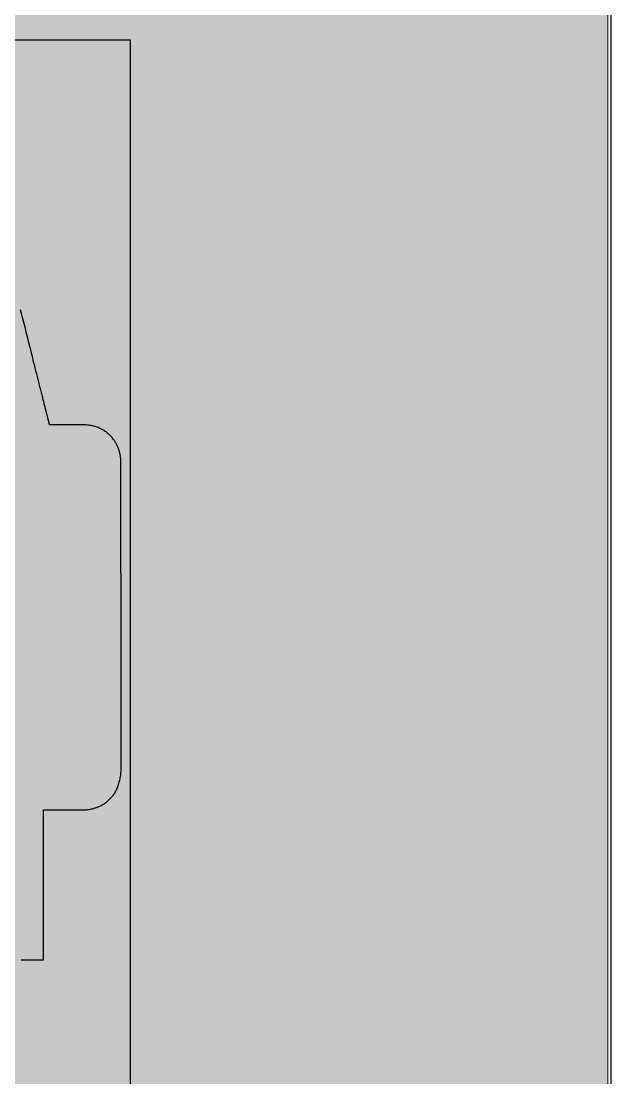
# Model space of a CAD drawing. Header units: millimetres. Extents: x 270.5 to 330.6, y -5.3 to 60.6.
# Drawn here: x 320.39 to 330.55, y 27.62 to 45.85 of the extents above; entities that cross this region are included whole.
import ezdxf

# ---------------------------------------------------------------- set-up
doc = ezdxf.new("R2010")
doc.units = ezdxf.units.MM
doc.layers.add('GSCOLORFILL', color=3, linetype='Continuous', lineweight=0)
doc.layers.add('GSDIMS', color=1, linetype='Continuous', lineweight=0)
for name, color, linetype in [('L18', 4, 'Continuous'), ('L25', 1, 'Continuous'), ('Wipeout Frame & Hatch Boundary', 153, 'Continuous')]:
    doc.layers.add(name, color=color, linetype=linetype)

# ---------------------------------------------------------------- blocks, each defined once
blk = doc.blocks.new('*U3')
at = {"layer": 'GSCOLORFILL', "true_color": 0xfedb00, "transparency": 33554687}
blk.add_hatch(color=40, dxfattribs=at).paths.add_polyline_path([(-300, -300), (300, -300), (300, 300), (-300, 300)])
at = {"layer": 'GSCOLORFILL', "color": 40, "linetype": 'Continuous', "true_color": 0xfedb00, "transparency": 33554687}
blk.add_lwpolyline([(-300, -300), (300, -300), (300, 300), (-300, 300), (-300, -300)], close=True, dxfattribs=at)
blk.add_lwpolyline([(-300, -300), (300, -300), (300, 300), (-300, 300), (-300, -300)], close=True, dxfattribs=at)
blk = doc.blocks.new('3 Stacked Cars')
at = {"layer": 'L25'}
blk.add_lwpolyline([(75.66, -25.98), (75.88, -25.98), (76.1, -25.98), (76.31, -25.98), (76.51, -25.98), (76.71, -25.98), (76.91, -25.98), (77.1, -25.98), (77.28, -25.98), (77.45, -25.98), (77.62, -25.98), (77.79, -25.98), (77.94, -25.98), (78.09, -25.98), (78.24, -25.98), (78.37, -25.98), (78.5, -25.98), (78.63, -25.98), (78.74, -25.98), (78.85, -25.98), (78.95, -25.98), (79.04, -25.98), (79.12, -25.98), (79.2, -25.98), (79.27, -25.98), (79.33, -25.98), (79.38, -25.98), (79.42, -25.98), (79.45, -25.98), (79.48, -25.98), (79.49, -25.98), (79.5, -25.98), (79.5, -25.98), (79.5, -25.97), (79.5, -25.94), (79.5, -25.91), (79.5, -25.87), (79.5, -25.83), (79.5, -25.77), (79.5, -25.71), (79.5, -25.64), (79.5, -25.56), (79.5, -25.47), (79.5, -25.37), (79.5, -25.27), (79.5, -25.16), (79.5, -25.04), (79.5, -24.92), (79.5, -24.79), (79.5, -24.65), (79.5, -24.5), (79.5, -24.35), (79.5, -24.2), (79.5, -24.03), (79.5, -23.86), (79.5, -23.69), (79.5, -23.5), (79.5, -23.32), (79.5, -23.12), (79.5, -22.92), (79.5, -22.72), (79.5, -22.51), (79.5, -22.3), (79.5, -22.08), (79.5, -21.86), (79.5, -21.63), (79.5, -21.4), (79.5, -21.16), (79.5, -20.92), (79.5, -20.68), (79.5, -20.43), (79.5, -20.18), (79.5, -19.92), (79.5, -19.66), (79.5, -19.4), (79.5, -19.13), (79.5, -18.87), (79.5, -18.59), (79.5, -18.04), (79.5, -17.48), (79.5, -16.92), (79.5, -16.34), (79.5, -15.76), (79.5, -15.17), (79.5, -14.58), (79.5, -13.39), (79.5, -12.2), (79.5, -11.6), (79.5, -11.01), (79.5, -10.42), (79.5, -9.84), (79.5, -9.26), (79.5, -8.69), (79.5, -8.13), (79.5, -7.58), (79.5, -7.31), (79.5, -7.04), (79.5, -6.77), (79.5, -6.51), (79.5, -6.25), (79.5, -5.99), (79.5, -5.74), (79.5, -5.49), (79.5, -5.24), (79.5, -5), (79.5, -4.76), (79.5, -4.53), (79.5, -4.3), (79.5, -4.08), (79.5, -3.86), (79.5, -3.64), (79.5, -3.43), (79.5, -3.23), (79.5, -3.03), (79.5, -2.83), (79.5, -2.64), (79.5, -2.46), (79.5, -2.28), (79.5, -2.11), (79.5, -1.95), (79.5, -1.79), (79.5, -1.63), (79.5, -1.49), (79.5, -1.35), (79.5, -1.21), (79.5, -1.09), (79.5, -0.97), (79.5, -0.86), (79.5, -0.75), (79.5, -0.65), (79.5, -0.56), (79.5, -0.48), (79.5, -0.41), (79.5, -0.34), (79.5, -0.28), (79.5, -0.23), (79.5, -0.19), (79.5, -0.16), (79.5, -0.14), (79.5, -0.12), (79.5, -0.11), (79.5, -0.11), (79.52, -0.11), (79.54, -0.11), (79.57, -0.11), (79.61, -0.11), (79.66, -0.11), (79.71, -0.11), (79.77, -0.11), (79.84, -0.11), (79.92, -0.11), (80.01, -0.11), (80.1, -0.11), (80.19, -0.11), (80.3, -0.11), (80.4, -0.11), (80.52, -0.11), (80.63, -0.11), (80.76, -0.11), (80.88, -0.11), (81.01, -0.11), (81.15, -0.11), (81.29, -0.11), (81.43, -0.11), (81.72, -0.11), (82.02, -0.11), (82.32, -0.11), (82.63, -0.11), (83.25, -0.11), (83.56, -0.11), (83.87, -0.11), (84.16, -0.11), (84.31, -0.11), (84.45, -0.11), (84.59, -0.11), (84.72, -0.11), (84.85, -0.11), (84.98, -0.11), (85.1, -0.11), (85.22, -0.11), (85.33, -0.11), (85.44, -0.11), (85.55, -0.11), (85.64, -0.11), (85.74, -0.11), (85.82, -0.11), (85.9, -0.11), (85.97, -0.11), (86.04, -0.11), (86.09, -0.11), (86.14, -0.11), (86.18, -0.11), (86.21, -0.11), (86.24, -0.11), (86.25, -0.11), (86.26, -0.11), (86.26, -0.11), (86.26, -0.11), (86.26, -0.11), (86.28, -0.11), (86.32, -0.11), (86.39, -0.11), (86.53, -0.1), (86.67, -0.1), (86.81, -0.08), (86.96, -0.07), (87.1, -0.05), (87.24, -0.03), (87.39, -0.01), (87.53, 0.01), (87.67, 0.04), (87.82, 0.07), (87.96, 0.11), (88.1, 0.14), (88.24, 0.18), (88.38, 0.23), (88.53, 0.27), (88.67, 0.32), (88.81, 0.37), (88.94, 0.43), (89.08, 0.49), (89.22, 0.55), (89.35, 0.62), (89.49, 0.68), (89.62, 0.76), (89.75, 0.83), (89.88, 0.91), (90.01, 0.99), (90.14, 1.08), (90.26, 1.17), (90.38, 1.26), (90.51, 1.36), (90.63, 1.46), (90.74, 1.56), (90.86, 1.67), (90.97, 1.78), (91.08, 1.9), (91.19, 2.02), (91.3, 2.14), (91.4, 2.27), (91.5, 2.4), (91.6, 2.53), (91.69, 2.67), (91.79, 2.81), (91.87, 2.96), (91.96, 3.11), (92.04, 3.26), (92.12, 3.42), (92.2, 3.59), (92.27, 3.76), (92.34, 3.93), (92.41, 4.1), (92.47, 4.28), (92.53, 4.47), (92.58, 4.66), (92.64, 4.85), (92.68, 5.05), (92.72, 5.25), (92.76, 5.46), (92.8, 5.67), (92.83, 5.89), (92.85, 6.11), (92.87, 6.34), (92.89, 6.57), (92.9, 6.8), (92.91, 7.04), (92.91, 7.06), (92.91, 7.06), (92.91, 7.07), (92.91, 7.07), (92.91, 7.07), (92.91, 7.07), (92.91, 7.08), (92.91, 7.1), (92.91, 7.12), (92.91, 7.14), (92.91, 7.17), (92.91, 7.2), (92.91, 7.24), (92.91, 7.28), (92.91, 7.32), (92.91, 7.37), (92.91, 7.42), (92.91, 7.48), (92.91, 7.54), (92.91, 7.61), (92.91, 7.68), (92.91, 7.76), (92.91, 7.83), (92.91, 7.92), (92.91, 8), (92.91, 8.09), (92.91, 8.19), (92.91, 8.28), (92.91, 8.39), (92.91, 8.49), (92.91, 8.6), (92.91, 8.71), (92.91, 8.83), (92.91, 8.95), (92.91, 9.08), (92.91, 9.2), (92.91, 9.33), (92.91, 9.47), (92.91, 9.61), (92.91, 9.75), (92.91, 9.89), (92.91, 10.04), (92.91, 10.19), (92.91, 10.35), (92.91, 10.51), (92.91, 10.67), (92.91, 10.83), (92.91, 11), (92.91, 11.17), (92.91, 11.34), (92.91, 11.52), (92.91, 11.7), (92.91, 11.88), (92.91, 12.07), (92.91, 12.26), (92.91, 12.45), (92.91, 12.64), (92.9, 12.84), (92.9, 13.04), (92.9, 13.24), (92.9, 13.45), (92.9, 13.65), (92.9, 14.08), (92.9, 14.51), (92.9, 14.95), (92.9, 15.41), (92.9, 15.87), (92.9, 16.34), (92.9, 16.82), (92.9, 17.31), (92.9, 17.8), (92.9, 18.31), (92.9, 18.82), (92.9, 19.34), (92.9, 19.86), (92.9, 20.4), (92.9, 20.93), (92.9, 21.48), (92.9, 22.03), (92.89, 22.59), (92.89, 23.15), (92.89, 23.71), (92.89, 24.28), (92.89, 24.86), (92.89, 25.44), (92.89, 26.02), (92.89, 26.61), (92.89, 27.2), (92.89, 27.79), (92.89, 28.99), (92.89, 30.19), (92.89, 31.39), (92.88, 33.82), (92.88, 35.03), (92.88, 36.24), (92.88, 37.44), (92.88, 38.64), (92.88, 39.23), (92.88, 39.82), (92.88, 40.41), (92.87, 41), (92.87, 41.58), (92.87, 42.16), (92.87, 42.73), (92.87, 43.3), (92.87, 43.86), (92.87, 44.42), (92.87, 44.97), (92.87, 45.52), (92.87, 46.06), (92.87, 46.6), (92.87, 47.13), (92.87, 47.65), (92.87, 48.16), (92.87, 48.67), (92.87, 49.17), (92.87, 49.66), (92.87, 50.15), (92.86, 50.62), (92.86, 51.09), (92.86, 51.55), (92.86, 51.99), (92.86, 52.43), (92.86, 52.86), (92.86, 53.28), (92.86, 53.48), (92.86, 53.68), (92.86, 53.88), (92.86, 54.08), (92.86, 54.27), (92.86, 54.47), (92.86, 54.65), (92.86, 54.84), (92.86, 55.02), (92.86, 55.2), (92.86, 55.38), (92.86, 55.55), (92.86, 55.72), (92.86, 55.89), (92.86, 56.05), (92.86, 56.22), (92.86, 56.37), (92.86, 56.53), (92.86, 56.68), (92.86, 56.83), (92.86, 56.97), (92.86, 57.11), (92.86, 57.25), (92.86, 57.39), (92.86, 57.52), (92.86, 57.64), (92.86, 57.77), (92.86, 57.89), (92.86, 58), (92.86, 58.12), (92.86, 58.23), (92.86, 58.33), (92.86, 58.43), (92.86, 58.53), (92.86, 58.63), (92.86, 58.72), (92.86, 58.8), (92.86, 58.88), (92.86, 58.96), (92.86, 59.04), (92.86, 59.11), (92.86, 59.17), (92.86, 59.23), (92.86, 59.29), (92.86, 59.35), (92.86, 59.39), (92.86, 59.44), (92.86, 59.48), (92.86, 59.52), (92.86, 59.55), (92.86, 59.58), (92.86, 59.6), (92.86, 59.62), (92.86, 59.63), (92.86, 59.64), (92.86, 59.64), (92.86, 59.64), (92.86, 59.66), (92.86, 59.69), (92.86, 59.75), (92.86, 59.88), (92.86, 60.01), (92.86, 60.14), (92.85, 60.27), (92.84, 60.4), (92.83, 60.53), (92.81, 60.67), (92.79, 60.8), (92.77, 60.94), (92.75, 61.07), (92.72, 61.21), (92.69, 61.34), (92.66, 61.48), (92.62, 61.62), (92.58, 61.75), (92.54, 61.89), (92.5, 62.03), (92.45, 62.16), (92.4, 62.3), (92.34, 62.44), (92.28, 62.57), (92.22, 62.7), (92.16, 62.84), (92.09, 62.97), (92.02, 63.1), (91.95, 63.23), (91.87, 63.36), (91.79, 63.49), (91.7, 63.62), (91.62, 63.74), (91.52, 63.86), (91.43, 63.98), (91.33, 64.1), (91.23, 64.22), (91.13, 64.34), (91.02, 64.45), (90.9, 64.56), (90.79, 64.67), (90.67, 64.78), (90.55, 64.88), (90.42, 64.98), (90.29, 65.08), (90.16, 65.17), (90.02, 65.27), (89.88, 65.36), (89.73, 65.44), (89.58, 65.52), (89.43, 65.6), (89.28, 65.68), (89.12, 65.75), (88.95, 65.82), (88.78, 65.88), (88.61, 65.94), (88.44, 66), (88.26, 66.05), (88.07, 66.1), (87.88, 66.15), (87.69, 66.18), (87.5, 66.22), (87.3, 66.25), (87.09, 66.27), (86.89, 66.29), (86.67, 66.31), (86.46, 66.32), (86.43, 66.32), (86.43, 66.32), (86.43, 66.32), (86.43, 66.32), (86.43, 66.32), (86.43, 66.32), (86.42, 66.32), (86.41, 66.32), (86.39, 66.32), (86.37, 66.32), (86.33, 66.32), (86.29, 66.32), (86.25, 66.32), (86.19, 66.32), (86.13, 66.32), (86.06, 66.32), (85.99, 66.32), (85.91, 66.32), (85.83, 66.32), (85.74, 66.32), (85.65, 66.32), (85.55, 66.32), (85.45, 66.32), (85.34, 66.32), (85.23, 66.32), (85.12, 66.32), (85, 66.32), (84.88, 66.32), (84.76, 66.32), (84.51, 66.32), (84.25, 66.32), (83.99, 66.32), (83.72, 66.32), (83.18, 66.32), (82.91, 66.32), (82.65, 66.32), (82.39, 66.32), (82.14, 66.32), (82.02, 66.32), (81.9, 66.32), (81.79, 66.32), (81.68, 66.32), (81.57, 66.32), (81.47, 66.32), (81.37, 66.32), (81.27, 66.32), (81.18, 66.32), (81.1, 66.32), (81.02, 66.32), (80.95, 66.32), (80.88, 66.32), (80.81, 66.32), (80.76, 66.32), (80.71, 66.32), (80.67, 66.32), (80.63, 66.32), (80.6, 66.32), (80.58, 66.32), (80.57, 66.32), (80.56, 66.32), (80.56, 66.32), (80.56, 66.33), (80.56, 66.34), (80.55, 66.35), (80.55, 66.37), (80.54, 66.4), (80.53, 66.43), (80.52, 66.46), (80.51, 66.51), (80.5, 66.55), (80.49, 66.6), (80.48, 66.66), (80.46, 66.72), (80.44, 66.79), (80.43, 66.86), (80.41, 66.93), (80.39, 67.01), (80.37, 67.1), (80.34, 67.19), (80.32, 67.28), (80.29, 67.38), (80.27, 67.48), (80.24, 67.59), (80.21, 67.7), (80.18, 67.82), (80.15, 67.94), (80.12, 68.07), (80.09, 68.2), (80.06, 68.33), (80.02, 68.47), (79.99, 68.61), (79.95, 68.76), (79.91, 68.91), (79.87, 69.06), (79.83, 69.22), (79.79, 69.38), (79.75, 69.55), (79.71, 69.72), (79.66, 69.89), (79.62, 70.07), (79.57, 70.25), (79.53, 70.44), (79.48, 70.63), (79.43, 70.82), (79.38, 71.02), (79.33, 71.22), (79.28, 71.42), (79.23, 71.63), (79.17, 71.84), (79.12, 72.05), (79.07, 72.27), (79.01, 72.49), (78.95, 72.71), (78.9, 72.94), (78.84, 73.17), (78.78, 73.4), (78.72, 73.64), (78.66, 73.88), (78.6, 74.12), (78.54, 74.37), (78.48, 74.62), (78.41, 74.87), (78.35, 75.12), (78.28, 75.38), (78.22, 75.64), (78.15, 75.9), (78.09, 76.16), (78.02, 76.43), (77.95, 76.7), (77.88, 76.97), (77.74, 77.53), (77.6, 78.09), (77.46, 78.66), (77.31, 79.24), (77.16, 79.83), (77.01, 80.43), (76.86, 81.04), (76.71, 81.65), (76.55, 82.27), (76.39, 82.9), (76.23, 83.54), (76.07, 84.18), (75.91, 84.82), (75.75, 85.48), (75.58, 86.14)], dxfattribs=at)

msp = doc.modelspace()

# ---------------------------------------------------------------- linework, layer by layer
at = {"layer": 'L18'}
msp.add_lwpolyline([(270.45, 60.55), (330.55, 60.55), (330.55, 0.45), (270.45, 0.45)], close=True, dxfattribs=at)
at = {"layer": 'Wipeout Frame & Hatch Boundary'}
msp.add_lwpolyline([(278.729, 15.483), (322.271, 15.483), (322.271, 45.517), (278.729, 45.517)], close=True, dxfattribs=at)

# ---------------------------------------------------------------- block references
at = {"layer": 'GSDIMS', "xscale": 0.1, "yscale": 0.1, "zscale": 0.1}
msp.add_blockref('*U3', (300.5, 30.5), dxfattribs=at)
at = {"layer": 'L18', "xscale": 0.1, "yscale": 0.1, "zscale": 0.1}
msp.add_blockref('3 Stacked Cars', (312.821, 32.253), dxfattribs=at)

doc.saveas('drawing.dxf')
